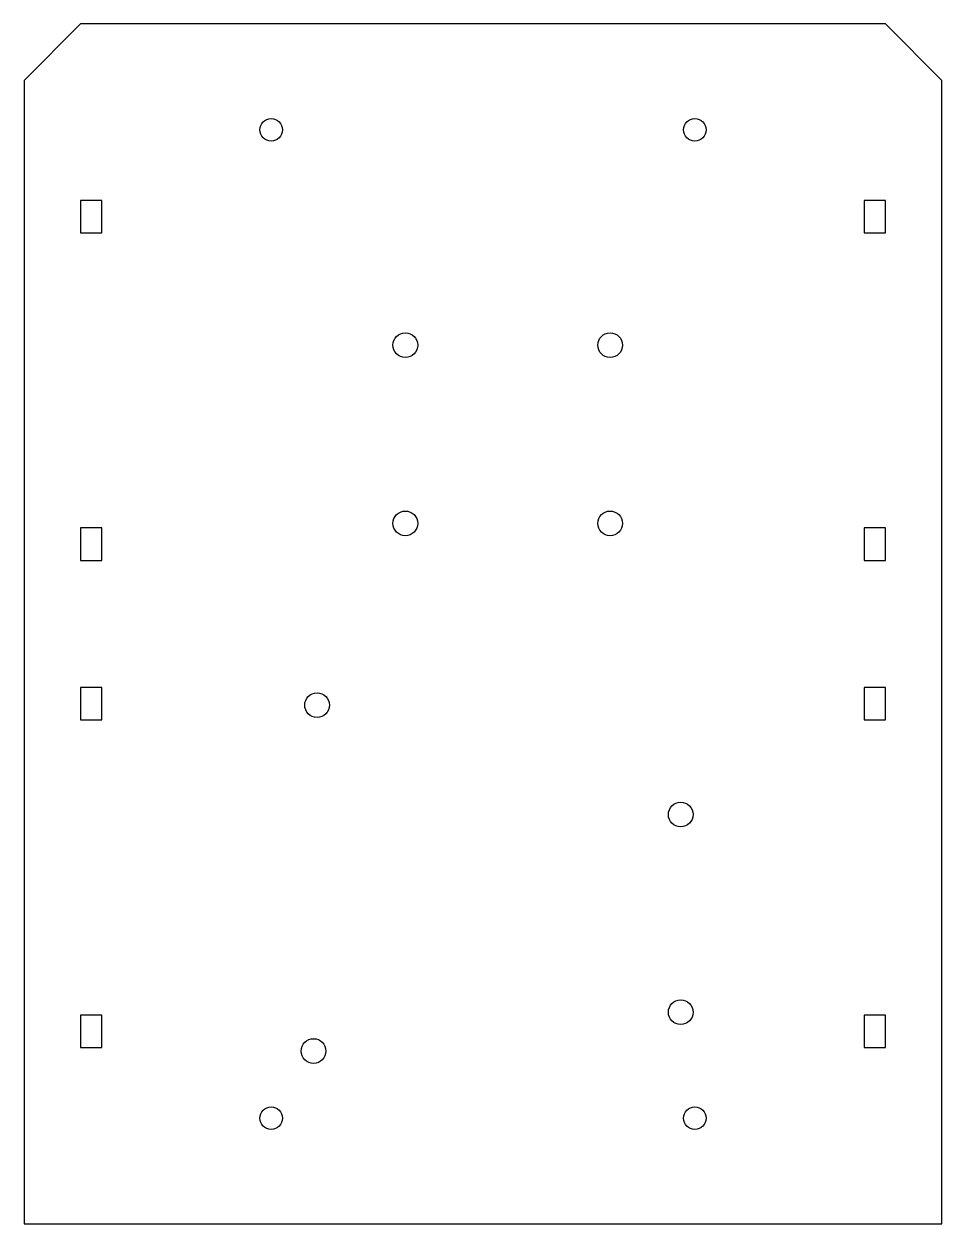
# Model space of a CAD drawing. Header units: millimetres. Extents: x 39 to 169, y 84 to 254.
import ezdxf

# ---------------------------------------------------------------- set-up
doc = ezdxf.new("R2010")
doc.units = ezdxf.units.MM

msp = doc.modelspace()

# ---------------------------------------------------------------- linework, layer by layer
at = {"color": 7, "linetype": 'Continuous', "lineweight": 25}
for p, q in [((47.41, 254.4), (39.41, 246.4)), ((161.41, 254.4), (47.41, 254.4)), ((169.41, 246.4), (161.41, 254.4)), ((39.41, 246.4), (39.41, 84.4)), ((169.41, 84.4), (169.41, 246.4)), ((50.41, 229.4), (47.41, 229.4)), ((47.41, 229.4), (47.41, 224.8)), ((50.41, 224.8), (50.41, 229.4)), ((161.41, 229.4), (158.41, 229.4)), ((158.41, 229.4), (158.41, 224.8)), ((161.41, 224.8), (161.41, 229.4)), ((47.41, 224.8), (50.41, 224.8)), ((158.41, 224.8), (161.41, 224.8)), ((50.41, 183), (47.41, 183)), ((47.41, 183), (47.41, 178.4)), ((50.41, 178.4), (50.41, 183)), ((161.41, 183), (158.41, 183)), ((158.41, 183), (158.41, 178.4)), ((161.41, 178.4), (161.41, 183)), ((47.41, 178.4), (50.41, 178.4)), ((158.41, 178.4), (161.41, 178.4)), ((50.41, 160.4), (47.41, 160.4)), ((47.41, 160.4), (47.41, 155.8)), ((50.41, 155.8), (50.41, 160.4)), ((161.41, 160.4), (158.41, 160.4)), ((158.41, 160.4), (158.41, 155.8)), ((161.41, 155.8), (161.41, 160.4)), ((47.41, 155.8), (50.41, 155.8)), ((158.41, 155.8), (161.41, 155.8)), ((50.41, 114), (47.41, 114)), ((47.41, 114), (47.41, 109.4)), ((50.41, 109.4), (50.41, 114)), ((161.41, 114), (158.41, 114)), ((158.41, 114), (158.41, 109.4)), ((161.41, 109.4), (161.41, 114)), ((47.41, 109.4), (50.41, 109.4)), ((158.41, 109.4), (161.41, 109.4)), ((39.41, 84.4), (169.41, 84.4))]:
    msp.add_line(p, q, dxfattribs=at)
for centre, radius in [((74.41, 239.4), 1.6), ((134.41, 239.4), 1.6), ((93.41, 208.9), 1.75), ((122.41, 208.9), 1.75), ((93.41, 183.65), 1.75), ((122.41, 183.65), 1.75), ((80.91, 157.9), 1.75), ((132.41, 142.4), 1.75), ((132.41, 114.4), 1.75), ((80.41, 108.9), 1.75), ((74.41, 99.4), 1.6), ((134.41, 99.4), 1.6)]:
    msp.add_circle(centre, radius, dxfattribs=at)

doc.saveas('drawing.dxf')
